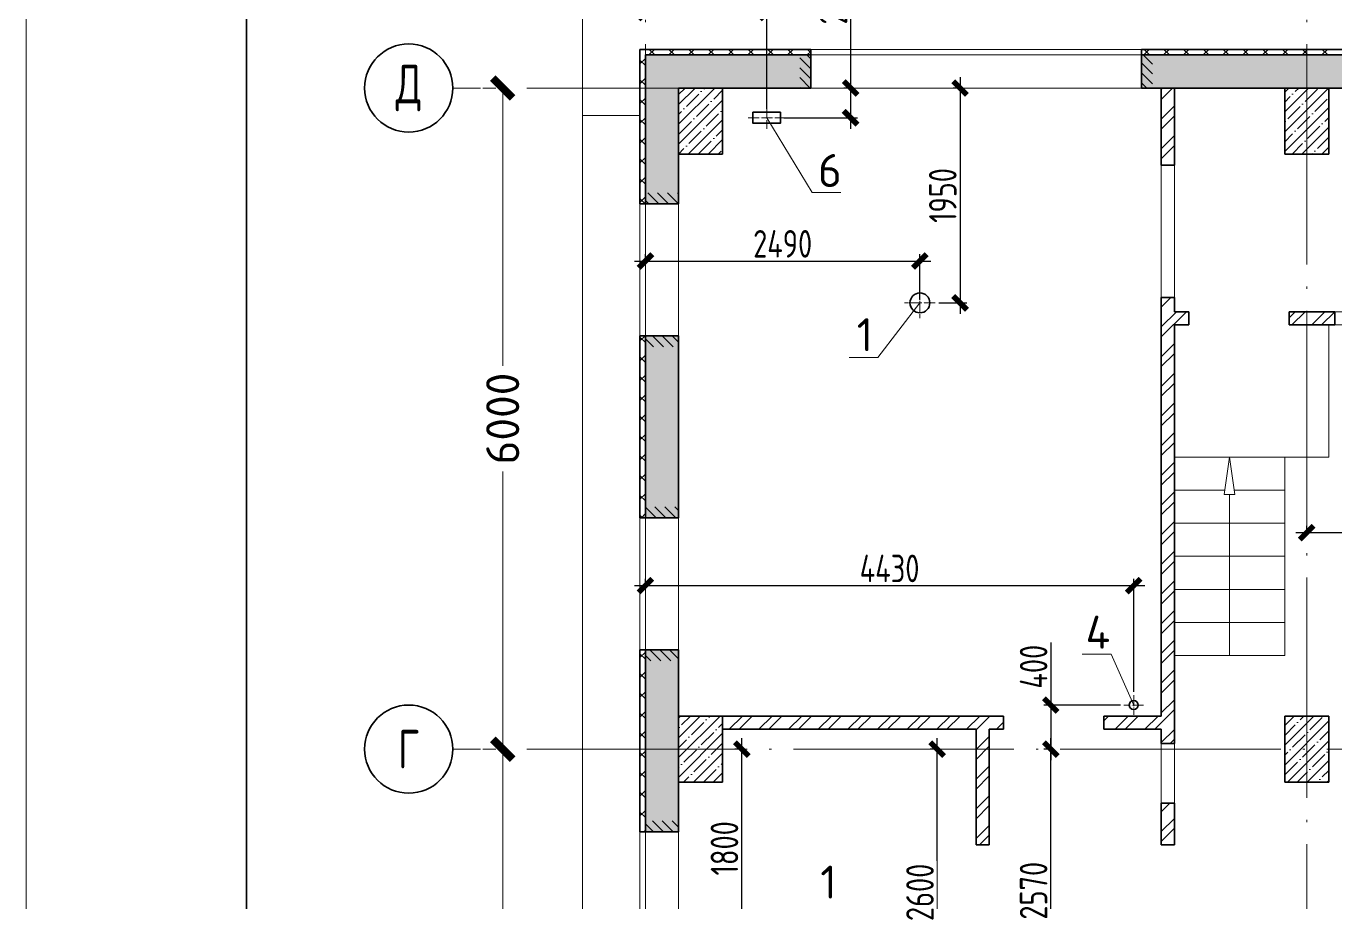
# Model space of a CAD drawing. Extents: x -965262 to 1142518, y -357520 to 71675.
# Drawn here: x 396718 to 408592, y -213987 to -206040 of the extents above; entities that cross this region are included whole.
import ezdxf

# ---------------------------------------------------------------- set-up
doc = ezdxf.new("R2010")
doc.units = 0
doc.header["$LTSCALE"] = 10
doc.linetypes.add('DOTE', pattern=[2.42, 2, -0.2, 0.02, -0.2])
doc.layers.get('0').update_dxf_attribs({"linetype": 'CONTINUOUS', "lineweight": 30})
doc.layers.get('Defpoints').update_dxf_attribs({"linetype": 'CONTINUOUS'})
doc.layers.add('DOTE', color=7, linetype='DOTE', lineweight=9)
doc.styles.add('GOST 2.304', font='isocpeur.ttf', dxfattribs={"width": 0.75, "height": 250})
doc.styles.get("Standard").update_dxf_attribs({"font": 'isocpeur.ttf', "height": 300})
doc.dimstyles.new('SPDS', dxfattribs={"dimscale": 50, "dimtxt": 2.5, "dimasz": 2.5, "dimexe": 1.25, "dimexo": 0.625, "dimtad": 1, "dimdec": 0, "dimrnd": 0.001, "dimtxsty": 'GOST 2.304', "dimblk": 'ARCHTICK', "dimblk1": 'ARCHTICK', "dimblk2": 'ARCHTICK', "dimcen": 2.5, "dimdle": 2, "dimadec": 0, "dimazin": 2, "dimtfac": 0.75, "dimtdec": 4, "dimtmove": 1, "dimatfit": 3, "dimfxl": 1, "dimtolj": 1, "dimarcsym": 0})
doc.dimstyles.get("Standard").update_dxf_attribs({"dimscale": 100, "dimtxt": 300, "dimasz": 1.8, "dimexe": 1.8, "dimexo": 0.625, "dimgap": 0.9, "dimtad": 0, "dimdec": 0, "dimzin": 0, "dimdsep": 46, "dimtxsty": 'Standard', "dimblk": 'ARCHTICK', "dimcen": 0.9, "dimclrd": 256, "dimclre": 256, "dimclrt": 256, "dimadec": 0, "dimazin": 0, "dimtfac": 1, "dimtdec": 0, "dimtofl": 0, "dimtmove": 0, "dimatfit": 3, "dimfxl": 1, "dimtolj": 1, "dimtzin": 0, "dimlwd": 15, "dimlwe": 15, "dimarcsym": 0})
pattern_1 = [(45, (347794.75, -221720.88), (-89.80256, 89.80256), []), (45, (347884.56, -221720.88), (-89.80256, 89.80256), [158.75, -31.75, 0, -31.75])]
pattern_2 = [(135, (347794.75, -221720.88), (-89.80256, -89.80256), []), (225, (347794.75, -221720.88), (89.80256, -89.80256), [])]
pattern_3 = [(135, (-398536.334, -312226.585), (-44.9012806, -44.9012806), [])]

# ---------------------------------------------------------------- blocks, each defined once
blk = doc.blocks.new('_ArchTick')
at = {"color": 0, "linetype": 'ByBlock', "lineweight": 0, "const_width": 0.4}
blk.add_lwpolyline([(-0.5, -0.5), (0.5, 0.5)], dxfattribs=at)
blk = doc.blocks.new('*D1869')
at = {"lineweight": 15, "transparency": 16777216}
for p, q in [((400980, -212601), (400862, -212601)), ((401042, -212601), (401042, -215121)), ((401042, -218601), (401042, -216081)), ((400980, -218601), (400862, -218601))]:
    blk.add_line(p, q, dxfattribs=at)
at = {"layer": 'Defpoints', "color": 0, "lineweight": 15, "transparency": 16777216}
for p in [(401042, -212601), (401042, -212601), (401042, -218601, 1451)]:
    blk.add_point(p, dxfattribs=at)
at = {"lineweight": 15, "transparency": 16777216, "xscale": 180, "yscale": 180, "zscale": 180}
for p, rotation in [((401042, -212601), 90), ((401042, -218601), 270)]:
    blk.add_blockref('_ArchTick', p, dxfattribs=dict(at, rotation=rotation))
at = {"lineweight": 15, "transparency": 16777216, "insert": (401042, -215601), "char_height": 300, "attachment_point": 5, "rotation": 90}
blk.add_mtext('\\A1;6000', dxfattribs=at)
blk = doc.blocks.new('*D1870')
at = {"lineweight": 15, "transparency": 16777216}
for p, q in [((400980, -206601), (400862, -206601)), ((401042, -206601), (401042, -209121)), ((401042, -212601), (401042, -210081)), ((400980, -212601), (400862, -212601))]:
    blk.add_line(p, q, dxfattribs=at)
at = {"layer": 'Defpoints', "color": 0, "lineweight": 15, "transparency": 16777216}
for p in [(401042, -206601), (401042, -206601), (401042, -212601, 1451)]:
    blk.add_point(p, dxfattribs=at)
at = {"lineweight": 15, "transparency": 16777216, "xscale": 180, "yscale": 180, "zscale": 180}
for p, rotation in [((401042, -206601), 90), ((401042, -212601), 270)]:
    blk.add_blockref('_ArchTick', p, dxfattribs=dict(at, rotation=rotation))
at = {"lineweight": 15, "transparency": 16777216, "insert": (401042, -209601), "char_height": 300, "attachment_point": 5, "rotation": 90}
blk.add_mtext('\\A1;6000', dxfattribs=at)
blk = doc.blocks.new('*D1890')
at = {"color": 0, "lineweight": -2, "ltscale": 100, "transparency": 16777216}
for p, q in [((402337, -205947), (402337, -205853)), ((403437, -206790), (403437, -205853)), ((402237, -205916), (403537, -205916))]:
    blk.add_line(p, q, dxfattribs=at)
at = {"layer": 'Defpoints', "color": 0, "lineweight": 15, "ltscale": 100, "transparency": 16777216}
for p in [(402337, -205978), (403437, -205916), (403437, -206821)]:
    blk.add_point(p, dxfattribs=at)
at = {"color": 0, "lineweight": -2, "ltscale": 100, "transparency": 16777216, "xscale": 125, "yscale": 125, "zscale": 125, "rotation": 180}
blk.add_blockref('_ArchTick', (402337, -205916), dxfattribs=at)
at = {"color": 0, "lineweight": -2, "ltscale": 100, "transparency": 16777216, "xscale": 125, "yscale": 125, "zscale": 125}
blk.add_blockref('_ArchTick', (403437, -205916), dxfattribs=at)
at = {"color": 0, "lineweight": 15, "ltscale": 100, "transparency": 16777216, "insert": (402887, -205760), "char_height": 250, "attachment_point": 5, "style": 'GOST 2.304', "bg_fill": 3, "box_fill_scale": 1.1, "bg_fill_color": 256, "bg_fill_true_color": 13158600, "bg_fill_transparency": 0}
blk.add_mtext('\\A1;1100', dxfattribs=at)
blk = doc.blocks.new('*D1891')
at = {"color": 0, "lineweight": -2, "ltscale": 100, "transparency": 16777216}
for p, q in [((404199, -205621), (404199, -206601)), ((404168, -206601), (404137, -206601)), ((404199, -206501), (404199, -206971)), ((403593, -206871), (404262, -206871))]:
    blk.add_line(p, q, dxfattribs=at)
at = {"layer": 'Defpoints', "color": 0, "lineweight": 15, "ltscale": 100, "transparency": 16777216}
for p in [(404199, -206601), (403562, -206871), (404199, -206871)]:
    blk.add_point(p, dxfattribs=at)
at = {"color": 0, "lineweight": -2, "ltscale": 100, "transparency": 16777216, "xscale": 125, "yscale": 125, "zscale": 125}
for p, rotation in [((404199, -206601), 90), ((404199, -206871), 270)]:
    blk.add_blockref('_ArchTick', p, dxfattribs=dict(at, rotation=rotation))
at = {"color": 0, "lineweight": 15, "ltscale": 100, "transparency": 16777216, "insert": (404043, -205830), "char_height": 250, "attachment_point": 5, "rotation": 90, "style": 'GOST 2.304', "bg_fill": 3, "box_fill_scale": 1.1, "bg_fill_color": 256, "bg_fill_true_color": 13158600, "bg_fill_transparency": 0}
blk.add_mtext('\\A1;270', dxfattribs=at)
blk = doc.blocks.new('*D1892')
at = {"color": 0, "lineweight": -2, "ltscale": 100, "transparency": 16777216}
for p, q in [((402337, -208140), (402337, -208109)), ((404827, -208520), (404827, -208109)), ((402237, -208171), (404927, -208171))]:
    blk.add_line(p, q, dxfattribs=at)
at = {"layer": 'Defpoints', "color": 0, "lineweight": 15, "ltscale": 100, "transparency": 16777216}
for p in [(402337, -208171), (404827, -208171), (404827, -208551)]:
    blk.add_point(p, dxfattribs=at)
at = {"color": 0, "lineweight": -2, "ltscale": 100, "transparency": 16777216, "xscale": 125, "yscale": 125, "zscale": 125, "rotation": 180}
blk.add_blockref('_ArchTick', (402337, -208171), dxfattribs=at)
at = {"color": 0, "lineweight": -2, "ltscale": 100, "transparency": 16777216, "xscale": 125, "yscale": 125, "zscale": 125}
blk.add_blockref('_ArchTick', (404827, -208171), dxfattribs=at)
at = {"color": 0, "lineweight": 15, "ltscale": 100, "transparency": 16777216, "insert": (403582, -208015), "char_height": 250, "attachment_point": 5, "style": 'GOST 2.304', "bg_fill": 3, "box_fill_scale": 1.1, "bg_fill_color": 256, "bg_fill_true_color": 13158600, "bg_fill_transparency": 0}
blk.add_mtext('\\A1;2490', dxfattribs=at)
blk = doc.blocks.new('*D1882')
at = {"color": 0, "lineweight": -2, "ltscale": 100, "transparency": 16777216}
for p, q in [((405160, -206601), (405129, -206601)), ((405192, -206501), (405192, -208651)), ((404998, -208551), (405254, -208551))]:
    blk.add_line(p, q, dxfattribs=at)
at = {"layer": 'Defpoints', "color": 0, "lineweight": 15, "ltscale": 100, "transparency": 16777216}
for p in [(405192, -206601), (404967, -208551), (405192, -208551)]:
    blk.add_point(p, dxfattribs=at)
at = {"color": 0, "lineweight": -2, "ltscale": 100, "transparency": 16777216, "xscale": 125, "yscale": 125, "zscale": 125}
for p, rotation in [((405192, -206601), 90), ((405192, -208551), 270)]:
    blk.add_blockref('_ArchTick', p, dxfattribs=dict(at, rotation=rotation))
at = {"color": 0, "lineweight": 15, "ltscale": 100, "transparency": 16777216, "insert": (405035, -207576), "char_height": 250, "attachment_point": 5, "rotation": 90, "style": 'GOST 2.304', "bg_fill": 3, "box_fill_scale": 1.1, "bg_fill_color": 256, "bg_fill_true_color": 13158600, "bg_fill_transparency": 0}
blk.add_mtext('\\A1;1950', dxfattribs=at)
blk = doc.blocks.new('*D1893')
at = {"color": 0, "lineweight": -2, "ltscale": 100, "transparency": 16777216}
for p, q in [((403211, -214501), (403211, -212501)), ((403179, -212601), (403148, -212601)), ((403266, -214401), (403148, -214401))]:
    blk.add_line(p, q, dxfattribs=at)
at = {"layer": 'Defpoints', "color": 0, "lineweight": 15, "ltscale": 100, "transparency": 16777216}
for p in [(403211, -212601), (403211, -212601), (403297, -214401)]:
    blk.add_point(p, dxfattribs=at)
at = {"color": 0, "lineweight": -2, "ltscale": 100, "transparency": 16777216, "xscale": 125, "yscale": 125, "zscale": 125}
for p, rotation in [((403211, -212601), 90), ((403211, -214401), 270)]:
    blk.add_blockref('_ArchTick', p, dxfattribs=dict(at, rotation=rotation))
at = {"color": 0, "lineweight": 15, "ltscale": 100, "transparency": 16777216, "insert": (403054, -213501), "char_height": 250, "attachment_point": 5, "rotation": 90, "style": 'GOST 2.304', "bg_fill": 3, "box_fill_scale": 1.1, "bg_fill_color": 256, "bg_fill_true_color": 13158600, "bg_fill_transparency": 0}
blk.add_mtext('\\A1;1800', dxfattribs=at)
blk = doc.blocks.new('*D1884')
at = {"color": 0, "lineweight": -2, "ltscale": 100, "transparency": 16777216}
for p, q in [((404984, -215301), (404984, -212501)), ((404953, -212601), (404921, -212601)), ((404608, -215201), (405046, -215201))]:
    blk.add_line(p, q, dxfattribs=at)
at = {"layer": 'Defpoints', "color": 0, "lineweight": 15, "ltscale": 100, "transparency": 16777216}
for p in [(404984, -212601), (404984, -212601), (404577, -215201)]:
    blk.add_point(p, dxfattribs=at)
at = {"color": 0, "lineweight": -2, "ltscale": 100, "transparency": 16777216, "xscale": 125, "yscale": 125, "zscale": 125}
for p, rotation in [((404984, -212601), 90), ((404984, -215201), 270)]:
    blk.add_blockref('_ArchTick', p, dxfattribs=dict(at, rotation=rotation))
at = {"color": 0, "lineweight": 15, "ltscale": 100, "transparency": 16777216, "insert": (404828, -213901), "char_height": 250, "attachment_point": 5, "rotation": 90, "style": 'GOST 2.304', "bg_fill": 3, "box_fill_scale": 1.1, "bg_fill_color": 256, "bg_fill_true_color": 13158600, "bg_fill_transparency": 0}
blk.add_mtext('\\A1;2600', dxfattribs=at)
blk = doc.blocks.new('*D1895')
at = {"color": 0, "lineweight": -2, "ltscale": 100, "transparency": 16777216}
for p, q in [((402237, -211117), (406867, -211117)), ((402337, -211086), (402337, -211055)), ((406767, -212080), (406767, -211055))]:
    blk.add_line(p, q, dxfattribs=at)
at = {"layer": 'Defpoints', "color": 0, "lineweight": 15, "ltscale": 100, "transparency": 16777216}
for p in [(402337, -211117), (406767, -211117), (406767, -212111)]:
    blk.add_point(p, dxfattribs=at)
at = {"color": 0, "lineweight": -2, "ltscale": 100, "transparency": 16777216, "xscale": 125, "yscale": 125, "zscale": 125, "rotation": 180}
blk.add_blockref('_ArchTick', (402337, -211117), dxfattribs=at)
at = {"color": 0, "lineweight": -2, "ltscale": 100, "transparency": 16777216, "xscale": 125, "yscale": 125, "zscale": 125}
blk.add_blockref('_ArchTick', (406767, -211117), dxfattribs=at)
at = {"color": 0, "lineweight": 15, "ltscale": 100, "transparency": 16777216, "insert": (404552, -210961), "char_height": 250, "attachment_point": 5, "style": 'GOST 2.304', "bg_fill": 3, "box_fill_scale": 1.1, "bg_fill_color": 256, "bg_fill_true_color": 13158600, "bg_fill_transparency": 0}
blk.add_mtext('\\A1;4430', dxfattribs=at)
blk = doc.blocks.new('*D1885')
at = {"color": 0, "lineweight": -2, "ltscale": 100, "transparency": 16777216}
for p, q in [((406015, -211634), (406015, -212201)), ((406015, -212101), (406015, -212701)), ((406646, -212201), (405953, -212201)), ((405984, -212601), (405953, -212601))]:
    blk.add_line(p, q, dxfattribs=at)
at = {"layer": 'Defpoints', "color": 0, "lineweight": 15, "ltscale": 100, "transparency": 16777216}
for p in [(406677, -212201), (406015, -212601), (406015, -212601)]:
    blk.add_point(p, dxfattribs=at)
at = {"color": 0, "lineweight": -2, "ltscale": 100, "transparency": 16777216, "xscale": 125, "yscale": 125, "zscale": 125, "rotation": 270}
blk.add_blockref('_ArchTick', (406015, -212601), dxfattribs=at)
at = {"color": 0, "lineweight": 15, "ltscale": 100, "transparency": 16777216, "insert": (405859, -211853), "char_height": 250, "attachment_point": 5, "rotation": 90, "style": 'GOST 2.304', "bg_fill": 3, "box_fill_scale": 1.1, "bg_fill_color": 256, "bg_fill_true_color": 13158600, "bg_fill_transparency": 0}
blk.add_mtext('\\A1;400', dxfattribs=at)
at = {"color": 0, "lineweight": -2, "ltscale": 100, "transparency": 16777216, "xscale": 125, "yscale": 125, "zscale": 125, "rotation": 90}
blk.add_blockref('_ArchTick', (406015, -212201), dxfattribs=at)
blk = doc.blocks.new('*D1896')
at = {"color": 0, "lineweight": -2, "ltscale": 100, "transparency": 16777216}
for p, q in [((406015, -215271), (406015, -212501)), ((405984, -212601), (405953, -212601)), ((406646, -215171), (405953, -215171))]:
    blk.add_line(p, q, dxfattribs=at)
at = {"layer": 'Defpoints', "color": 0, "lineweight": 15, "ltscale": 100, "transparency": 16777216}
for p in [(406015, -212601), (406015, -212601), (406677, -215171)]:
    blk.add_point(p, dxfattribs=at)
at = {"color": 0, "lineweight": -2, "ltscale": 100, "transparency": 16777216, "xscale": 125, "yscale": 125, "zscale": 125}
for p, rotation in [((406015, -212601), 90), ((406015, -215171), 270)]:
    blk.add_blockref('_ArchTick', p, dxfattribs=dict(at, rotation=rotation))
at = {"color": 0, "lineweight": 15, "ltscale": 100, "transparency": 16777216, "insert": (405859, -213886), "char_height": 250, "attachment_point": 5, "rotation": 90, "style": 'GOST 2.304', "bg_fill": 3, "box_fill_scale": 1.1, "bg_fill_color": 256, "bg_fill_true_color": 13158600, "bg_fill_transparency": 0}
blk.add_mtext('\\A1;2570', dxfattribs=at)
blk = doc.blocks.new('*D1907')
at = {"color": 0, "lineweight": -2, "ltscale": 100, "transparency": 16777216}
for p, q in [((408737, -210122), (408737, -210699)), ((408237, -210636), (408837, -210636)), ((408337, -210605), (408337, -210574)), ((409360, -210636), (408737, -210636))]:
    blk.add_line(p, q, dxfattribs=at)
at = {"layer": 'Defpoints', "color": 0, "lineweight": 15, "ltscale": 100, "transparency": 16777216}
for p in [(408737, -210091), (408337, -210636), (408737, -210636)]:
    blk.add_point(p, dxfattribs=at)
at = {"color": 0, "lineweight": -2, "ltscale": 100, "transparency": 16777216, "xscale": 125, "yscale": 125, "zscale": 125, "rotation": 180}
blk.add_blockref('_ArchTick', (408337, -210636), dxfattribs=at)
at = {"color": 0, "lineweight": -2, "ltscale": 100, "transparency": 16777216, "xscale": 125, "yscale": 125, "zscale": 125}
blk.add_blockref('_ArchTick', (408737, -210636), dxfattribs=at)
at = {"color": 0, "lineweight": 15, "ltscale": 100, "transparency": 16777216, "insert": (409141, -210480), "char_height": 250, "attachment_point": 5, "style": 'GOST 2.304', "bg_fill": 3, "box_fill_scale": 1.1, "bg_fill_color": 256, "bg_fill_true_color": 13158600, "bg_fill_transparency": 0}
blk.add_mtext('\\A1;400', dxfattribs=at)

msp = doc.modelspace()

# ---------------------------------------------------------------- hatches: boundary and pattern name
at = {"lineweight": 15}
h = msp.add_hatch(dxfattribs=at)
h.set_pattern_fill('ANSI37', scale=40, angle=90)
h.set_pattern_definition(pattern_2)
h.paths.add_polyline_path([(402287.2, -207650.9), (402337.2, -207650.9), (402337.2, -206300.9), (403837.4, -206300.9), (403837.4, -206250.9), (402287.2, -206250.9)])
h = msp.add_hatch(dxfattribs=at)
h.set_pattern_fill('ANSI37', scale=40, angle=90)
h.set_pattern_definition(pattern_2)
h.paths.add_polyline_path([(409837.4, -206300.9), (409837.4, -206250.9), (406837.4, -206250.9), (406837.4, -206300.9)])
h = msp.add_hatch(dxfattribs=at)
h.set_pattern_fill('ANSI35', scale=40)
h.set_pattern_definition([(45, (434942.45, -206431.67), (-179.6051, 179.6051), []), (45, (435122.06, -206431.67), (-179.6051, 179.6051), [317.5, -63.5, 0, -63.5])])
h.paths.add_polyline_path([(436286.4, -206300.9), (433837.4, -206300.9), (433837.4, -206600.9), (436286.4, -206600.9)])
h.paths.add_polyline_path([(409837.4, -206300.9), (406837.4, -206300.9), (406837.4, -206600.9), (409837.4, -206600.9)])
h.paths.add_polyline_path([(415837.4, -206300.9), (412837.4, -206300.9), (412837.4, -206600.9), (415837.4, -206600.9)])
h.paths.add_polyline_path([(421837.4, -206300.9), (418837.4, -206300.9), (418837.4, -206600.9), (421837.4, -206600.9)])
h.paths.add_polyline_path([(427837.4, -206300.9), (424837.4, -206300.9), (424837.4, -206600.9), (427837.4, -206600.9)])
h.paths.add_polyline_path([(436286.4, -206300.9), (430837.4, -206300.9), (430837.4, -206600.9), (436286.4, -206600.9)])
h.paths.add_polyline_path([(438337.2, -206300.9), (437486.4, -206300.9), (437486.4, -206600.9), (438337.2, -206600.9)])
h.paths.add_polyline_path([(438337.2, -230700.9), (438337.2, -230600.9), (438037.2, -230600.9), (438037.2, -230600.9), (437637.2, -230600.9), (436837.2, -230600.9), (436837.2, -230900.9), (438337.2, -230900.9)])
h.paths.add_polyline_path([(433837.2, -230600.9), (433837.2, -230950.9), (430837.2, -230950.9), (430837.2, -230600.9)])
h.paths.add_polyline_path([(427837.2, -230600.9), (426537.2, -230600.9), (426537.2, -230600.9), (426137.2, -230600.9), (424837.2, -230600.9), (424837.2, -230900.9), (427837.2, -230900.9)])
h.paths.add_polyline_path([(421837.2, -230600.9), (420537.2, -230600.9), (420537.2, -230600.9), (420137.2, -230600.9), (418837.2, -230600.9), (418837.2, -230900.9), (421837.2, -230900.9)])
h.paths.add_polyline_path([(415837.2, -230600.9), (414537.2, -230600.9), (414537.2, -230600.9), (414137.2, -230600.9), (412837.2, -230600.9), (412837.2, -230900.9), (415837.2, -230900.9)])
h.paths.add_polyline_path([(409837.2, -230600.9), (408537.2, -230600.9), (408537.2, -230600.9), (408137.2, -230600.9), (406837.2, -230600.9), (406837.2, -230900.9), (409837.2, -230900.9)])
h.paths.add_polyline_path([(403837.2, -230600.9), (403037.2, -230600.9), (403037.2, -230600.9), (402637.2, -230600.9), (402337.2, -230784.8), (402337.2, -230900.9), (403837.2, -230900.9)])
h.paths.add_polyline_path([(402637.2, -220250.9), (402337.2, -220250.9), (402337.2, -221175.9), (402637.2, -221175.9), (402637.2, -221175.9)])
h.paths.add_polyline_path([(402637.2, -217400.9), (402337.2, -217400.9), (402337.2, -219050.9), (402637.2, -219050.9)])
h.paths.add_polyline_path([(402637.2, -216200.9), (402287.2, -216200.9), (402287.2, -214550.9), (402637.2, -214550.9)])
h.paths.add_polyline_path([(402637.2, -211700.9), (402337.2, -211700.9), (402337.2, -213350.9), (402637.2, -213350.9)])
h.paths.add_polyline_path([(402637.2, -208850.9), (402337.2, -208850.9), (402337.2, -210500.9), (402637.2, -210500.9)])
h.paths.add_polyline_path([(402337.2, -216200.9), (402287.2, -216200.9), (402287.2, -214550.9), (402337.2, -214550.9)])
h.paths.add_polyline_path([(402637.2, -230600.9), (402337.2, -230784.8), (402337.2, -229100.7), (402637.2, -229100.7)])
h.paths.add_polyline_path([(402337.2, -226100.7), (402337.2, -224175.9), (402637.2, -224175.9), (402637.2, -226100.7)])
h.paths.add_polyline_path([(402337.2, -207650.9), (402337.2, -206300.9), (403837.4, -206300.9), (403837.4, -206600.9), (402637.2, -206601.7), (402637.2, -207650.9)])
h.paths.add_polyline_path([(430837.2, -230900.9), (433837.2, -230900.9), (433837.2, -230950.9), (430837.2, -230950.9)])
h = msp.add_hatch()
h.set_pattern_fill('ANSI31', scale=20, angle=90)
h.set_pattern_definition(pattern_3)
h.paths.add_polyline_path([(403837.4, -206300.9), (403837.4, -206600.9), (403737.4, -206600.9), (403737.4, -206300.9)])
h = msp.add_hatch()
h.set_pattern_fill('ANSI31', scale=20, angle=90)
h.set_pattern_definition(pattern_3)
h.paths.add_polyline_path([(406937.4, -206300.9), (406937.4, -206600.9), (406837.4, -206600.9), (406837.4, -206300.9)])
h = msp.add_hatch(dxfattribs=at)
h.set_pattern_fill('ANSI35', scale=20, style=0)
h.set_pattern_definition(pattern_1)
h.paths.add_polyline_path([(403037.2, -206600.9), (402637.2, -206600.9), (402637.2, -207200.9), (403037.2, -207200.9)])
h = msp.add_hatch(dxfattribs=at)
h.set_pattern_fill('ANSI32', scale=20)
h.set_pattern_definition([(45, (1148980.3, -224380.66), (-134.70384, 134.70384), []), (45, (1149070.1, -224380.66), (-134.70384, 134.70384), [])])
h.paths.add_polyline_path([(408537.2, -220390.9), (407136.8, -220390.9), (407136.8, -220260.9), (407016.8, -220260.9), (407016.8, -220390.9), (402637.2, -220390.9), (402637.2, -220510.9), (408287.2, -220510.9), (408287.2, -220770.9), (408537.2, -220770.9)], flags=17)
h.paths.add_polyline_path([(408537.2, -220390.9), (407137.2, -220390.9), (407137.2, -220260.9), (407017.2, -220260.9), (407017.2, -220390.9), (402637.2, -220390.9), (402637.2, -220510.9), (408287.2, -220510.9), (408287.2, -220770.9), (408537.2, -220770.9)], flags=16)
h.paths.add_polyline_path([(429527.2, -217000.9), (429397.2, -217000.9), (429397.2, -217130.9), (429527.2, -217130.9)], flags=17)
h.paths.add_polyline_path([(429527.2, -217000.9), (429397.2, -217000.9), (429397.2, -217130.9), (429527.2, -217130.9)], flags=16)
h.paths.add_polyline_path([(433857.2, -228080.9), (433737.2, -228080.9), (433737.2, -228370.9), (433857.2, -228370.9)], flags=17)
h.paths.add_polyline_path([(403037.2, -212420.8), (403037.2, -212300.9), (405586.8, -212300.9), (405586.8, -212420.9), (405456.8, -212420.9), (405456.8, -213470.8), (405336.8, -213470.8), (405336.8, -212420.9), (403037.2, -212420.9)])
h.paths.add_polyline_path([(407016.8, -212550.9), (407016.8, -212420.9), (406496.8, -212420.9), (406496.8, -212300.9), (407016.8, -212300.9), (407016.8, -208500.9), (407136.8, -208503.5), (407136.8, -208630.9), (407266.8, -208630.9), (407266.8, -208750.9), (407136.8, -208750.9), (407136.8, -212550.9), (407016.8, -212550.9)])
h.paths.add_polyline_path([(407016.8, -213470.8), (407016.8, -213090.9), (407136.8, -213090.9), (407136.8, -213470.8)])
h.paths.add_polyline_path([(407016.8, -214760.7), (407016.8, -214380.8), (407136.8, -214380.8), (407136.8, -214760.7), (407016.8, -214760.7)])
h.paths.add_polyline_path([(402637.2, -215550.9), (402637.2, -215430.9), (405336.8, -215430.9), (405336.8, -214380.8), (405456.8, -214380.8), (405456.8, -215430.7), (405586.8, -215430.9), (405586.8, -215550.8), (402637.2, -215550.8)])
h.paths.add_polyline_path([(407016.8, -215680.8), (407016.8, -215550.8), (406497.1, -215550.8), (406497.1, -215430.9), (407016.8, -215430.9), (407016.8, -215300.7), (407136.8, -215300.7), (407136.8, -215680.8), (407016.8, -215680.8)])
h.paths.add_polyline_path([(406886.8, -218160.7), (406886.8, -217780.7), (407136.8, -217780.7), (407136.8, -218160.7)])
h.paths.add_polyline_path([(402637.2, -220510.9), (402637.2, -220390.9), (407017.7, -220390.9), (407017.7, -220260.9), (407136.8, -220260.6), (407137.7, -220390.9), (408537.2, -220390.9), (408537.2, -220770.9), (408287.2, -220770.9), (408287.2, -220510.9), (402637.2, -220510.9)])
h.paths.add_polyline_path([(403036.8, -224500.9), (403037.2, -224380.9), (408137.2, -224380.9), (408137.2, -224500.9), (403037.2, -224500.9)])
h.paths.add_polyline_path([(408287.2, -224300.9), (408287.2, -223780.9), (408537.2, -223780.9), (408537.2, -224300.9)])
h.paths.add_polyline_path([(407016.8, -207300.9), (407016.8, -206600.9), (407136.8, -206600.9), (407136.8, -207300.9)])
h.paths.add_polyline_path([(408176.8, -208750.9), (408176.8, -208630.9), (408592.3, -208630.9), (408592.3, -208750.9)])
h.paths.add_polyline_path([(411082.3, -208750.9), (411082.3, -208630.9), (411589.7, -208630.9), (411592.2, -208750.9)])
h.paths.add_polyline_path([(414082.3, -208750.9), (414082.3, -208630.9), (414592.2, -208630.9), (414592.2, -208750.9)])
h.paths.add_polyline_path([(417082.3, -208750.9), (417082.3, -208630.9), (417592.2, -208630.9), (417592.2, -208750.9)])
h.paths.add_polyline_path([(420082.3, -208750.9), (420082.3, -208630.9), (420592.2, -208630.9), (420592.2, -208750.9)])
h.paths.add_polyline_path([(423082.3, -208750.9), (423082.3, -208630.9), (423592.2, -208630.9), (423592.2, -208750.9)])
h.paths.add_polyline_path([(426082.3, -208750.9), (426082.3, -208630.9), (426592.2, -208630.9), (426592.2, -208750.9)])
h.paths.add_polyline_path([(429147.2, -208750.9), (429147.2, -208630.9), (429527.2, -208630.9), (429527.2, -208750.9), (429397.2, -208750.9), (429397.2, -209010.9), (429277.2, -209010.9), (429277.2, -208750.9)])
h.paths.add_polyline_path([(432082.3, -208750.9), (432082.3, -208630.9), (432592.2, -208630.9), (432592.2, -208750.9)])
h.paths.add_polyline_path([(435147.2, -208750.9), (435147.2, -208630.9), (438337.2, -208630.9), (438337.2, -208750.9)])
h.paths.add_polyline_path([(429277.2, -211505.9), (429277.2, -211125.9), (429527.2, -211125.9), (429527.2, -211505.9)])
h.paths.add_polyline_path([(429277.2, -214000.9), (429277.2, -213620.9), (429527.2, -213620.9), (429527.2, -214000.9)])
h.paths.add_polyline_path([(429277.2, -217380.9), (429277.2, -217000.9), (429527.2, -217000.9), (429527.2, -217250.9), (429397.2, -217250.9), (429397.2, -217380.9)])
h.paths.add_polyline_path([(430577.2, -217250.9), (430577.2, -217130.9), (430957.2, -217130.9), (430957.2, -217250.9)])
h.paths.add_polyline_path([(432007.2, -217250.9), (432007.2, -217130.9), (432257.2, -217130.9), (432257.2, -218300.9), (432137.2, -218300.9), (432137.2, -217250.9)])
h.paths.add_polyline_path([(432537.2, -218900.9), (432537.2, -218780.9), (437637.2, -218780.9), (437637.2, -218900.9)])
h.paths.add_polyline_path([(438037.2, -218900.9), (438037.2, -218780.9), (438337.2, -218780.9), (438337.2, -218900.9)])
h.paths.add_polyline_path([(432007.2, -222240.9), (432007.2, -222120.9), (432137.2, -222120.9), (432137.2, -220965.9), (432257.2, -220965.9), (432257.2, -222120.9), (438337.2, -222120.9), (438337.2, -222240.9)])
h.paths.add_polyline_path([(432137.2, -220055.9), (432137.2, -218900.9), (432257.2, -218900.9), (432257.2, -220055.9)])
h.paths.add_polyline_path([(429277.2, -219875.9), (429277.2, -219495.9), (429527.2, -219495.9), (429527.2, -219875.9)])
h.paths.add_polyline_path([(429277.2, -222240.9), (429277.2, -221990.9), (429397.2, -221990.9), (429397.2, -222120.9), (431097.2, -222120.9), (431097.2, -222240.9)])
h.paths.add_polyline_path([(438037.2, -224420.9), (438037.3, -224300.9), (438337.2, -224300.9), (438337.2, -224420.9), (438037.2, -224420.9)])
h.paths.add_polyline_path([(438037.2, -224900.9), (438037.2, -224780.9), (438337.2, -224780.9), (438337.3, -224900.9), (438037.3, -224900.9)])
h.paths.add_polyline_path([(433737.2, -228370.9), (433737.2, -225060.9), (436437.2, -225060.9), (436437.2, -226280.9), (438337.2, -226280.9), (438337.2, -226400.9), (436317.2, -226400.9), (436317.2, -225180.9), (433857.2, -225180.9), (433857.2, -228370.9)])
h.paths.add_polyline_path([(431756.8, -229530.9), (431756.8, -229410.9), (433737.2, -229410.9), (433737.2, -229280.9), (433857.2, -229280.9), (433857.2, -229530.9), (431756.8, -229530.9)])
h.paths.add_polyline_path([(431636.8, -230600.9), (431636.8, -229790.9), (431756.8, -229790.9), (431756.8, -230600.9)])
h.paths.add_polyline_path([(407017.7, -220390.9), (407017.2, -220390.9), (407017.2, -220260.9), (407017.7, -220260.9)], flags=16)
h.paths.add_polyline_path([(407137.7, -220390.9), (407137.2, -220390.9), (407137.2, -220260.9), (407137.7, -220260.9)], flags=16)
h.paths.add_polyline_path([(433857.2, -228080.9), (433737.2, -228080.9), (433737.2, -228070.9), (433857.2, -228070.9)], flags=17)
h = msp.add_hatch(dxfattribs=at)
h.set_pattern_fill('ANSI35', scale=20, style=0)
h.set_pattern_definition(pattern_1)
h.paths.add_polyline_path([(408537.2, -206600.9), (408137.2, -206600.9), (408137.2, -207200.9), (408537.2, -207200.9)])
h = msp.add_hatch()
h.set_pattern_fill('ANSI31', scale=20, angle=90)
h.set_pattern_definition(pattern_3)
h.paths.add_polyline_path([(402337.2, -207550.9), (402637.2, -207550.9), (402637.2, -207650.9), (402337.2, -207650.9)])
h = msp.add_hatch(dxfattribs=at)
h.set_pattern_fill('ANSI37', scale=40, angle=90)
h.set_pattern_definition(pattern_2)
h.paths.add_polyline_path([(402337.2, -208850.9), (402287.2, -208850.9), (402287.2, -210500.9), (402337.2, -210500.9)])
h = msp.add_hatch()
h.set_pattern_fill('ANSI31', scale=20, angle=90)
h.set_pattern_definition(pattern_3)
h.paths.add_polyline_path([(402337.2, -208850.9), (402637.2, -208850.9), (402637.2, -208950.9), (402337.2, -208950.9)])
h = msp.add_hatch()
h.set_pattern_fill('ANSI31', scale=20, angle=90)
h.set_pattern_definition(pattern_3)
h.paths.add_polyline_path([(402337.2, -210400.9), (402637.2, -210400.9), (402637.2, -210500.9), (402337.2, -210500.9)])
h = msp.add_hatch(dxfattribs=at)
h.set_pattern_fill('ANSI37', scale=40, angle=90)
h.set_pattern_definition(pattern_2)
h.paths.add_polyline_path([(402337.2, -211700.9), (402287.2, -211700.9), (402287.2, -213350.9), (402337.2, -213350.9)])
h = msp.add_hatch()
h.set_pattern_fill('ANSI31', scale=20, angle=90)
h.set_pattern_definition(pattern_3)
h.paths.add_polyline_path([(402337.2, -211700.9), (402637.2, -211700.9), (402637.2, -211800.9), (402337.2, -211800.9)])
h = msp.add_hatch(dxfattribs=at)
h.set_pattern_fill('ANSI35', scale=20, style=0)
h.set_pattern_definition(pattern_1)
h.paths.add_polyline_path([(403037.2, -212300.9), (402637.2, -212300.9), (402637.2, -212900.9), (403037.2, -212900.9)])
h = msp.add_hatch(dxfattribs=at)
h.set_pattern_fill('ANSI35', scale=20, style=0)
h.set_pattern_definition(pattern_1)
h.paths.add_polyline_path([(408537.2, -212300.9), (408137.2, -212300.9), (408137.2, -212900.9), (408537.2, -212900.9)])
h = msp.add_hatch()
h.set_pattern_fill('ANSI31', scale=20, angle=90)
h.set_pattern_definition(pattern_3)
h.paths.add_polyline_path([(402337.2, -213250.9), (402637.2, -213250.9), (402637.2, -213350.9), (402337.2, -213350.9)])

# ---------------------------------------------------------------- linework, layer by layer
at = {"color": 5, "lineweight": 15, "ltscale": 10, "extrusion": (1, 0, 0)}
msp.add_line((401765.8, -201363.1, 13061.6), (401765.8, -215167.4, 13061.6), dxfattribs=at)
at = {"color": 7}
for p, q in [((402287.2, -206250.9, 11223.1), (402287.2, -207650.9, 11223.1)), ((403837.4, -206250.9, 11223.1), (402287.2, -206250.9, 11223.1)), ((403837.4, -206600.9, 11223.1), (403837.4, -206250.9, 11223.1)), ((406837.4, -206250.9, 11223.1), (406837.4, -206600.9, 11223.1)), ((409837.4, -206250.9, 11223.1), (406837.4, -206250.9, 11223.1)), ((402337.2, -206300.9, 11223.1), (402337.2, -207650.9, 11223.1)), ((403837.4, -206300.9, 11223.1), (402337.2, -206300.9, 11223.1)), ((409837.4, -206300.9, 11223.1), (406837.4, -206300.9, 11223.1)), ((402637.2, -206600.9, 11223.1), (403837.4, -206600.9, 11223.1)), ((402637.2, -206600.9, 11253.1), (402637.2, -207650.9, 11223.1)), ((406837.4, -206600.9, 11223.1), (409837.4, -206600.9, 11223.1)), ((407016.8, -207300.9, 11253.1), (407016.8, -206600.9, 11253.1)), ((407016.8, -206600.9, 11253.1), (407136.8, -206600.9, 11253.1)), ((407136.8, -206600.9, 11253.1), (407136.8, -207300.9, 11253.1)), ((407016.8, -207300.9, 11253.1), (407016.8, -207300.9, 11253.1)), ((407136.8, -207300.9, 11253.1), (407016.8, -207300.9, 11253.1)), ((402287.2, -207650.9, 11223.1), (402637.2, -207650.9, 11223.1)), ((407016.8, -212300.9, 11253.1), (407016.8, -208500.9, 11253.1)), ((407016.8, -208500.9, 11253.1), (407136.8, -208500.9, 11253.1)), ((407136.8, -208500.9, 11253.1), (407136.8, -208630.9, 11253.1)), ((407136.8, -208630.9, 11253.1), (407266.8, -208630.9, 11253.1)), ((407266.8, -208630.9, 11253.1), (407266.8, -208750.9, 11253.1)), ((408176.8, -208630.9, 11253.1), (408592.3, -208630.9, 11253.1)), ((408176.8, -208750.9, 11253.1), (408176.8, -208630.9, 11253.1)), ((408592.3, -208630.9, 11253.1), (408592.3, -208750.9, 11253.1)), ((407266.8, -208750.9, 11253.1), (407136.8, -208750.9, 11253.1)), ((407136.8, -208750.9, 11253.1), (407136.8, -212550.9, 11253.1)), ((408592.3, -208750.9, 11253.1), (408176.8, -208750.9, 11253.1)), ((408176.8, -208750.9, 11253.1), (408176.8, -208750.9, 11253.1)), ((402637.2, -208850.9, 11223.1), (402287.2, -208850.9, 11223.1)), ((402287.2, -208850.9, 11223.1), (402287.2, -210500.9, 11223.1)), ((402337.2, -208850.9, 11223.1), (402337.2, -210500.9, 11223.1)), ((402637.2, -208850.9, 11223.1), (402637.2, -210500.9, 11223.1)), ((402287.2, -210500.9, 11223.1), (402637.2, -210500.9, 11223.1)), ((402637.2, -211700.9, 11223.1), (402287.2, -211700.9, 11223.1)), ((402287.2, -211700.9, 11223.1), (402287.2, -213350.9, 11223.1)), ((402337.2, -211700.9, 11223.1), (402337.2, -213350.9, 11223.1)), ((402637.2, -211700.9, 11223.1), (402637.2, -213350.9, 11223.1)), ((402637.2, -212300.9, 11253.1), (402637.2, -212900.9, 11253.1)), ((403037.2, -212420.9, 11253.1), (403037.2, -212300.9, 11253.1)), ((403037.2, -212300.9, 11253.1), (405586.8, -212300.9, 11253.1)), ((405586.8, -212300.9, 11253.1), (405586.8, -212420.9, 11253.1)), ((406496.8, -212420.9, 11253.1), (406496.8, -212300.9, 11253.1)), ((406496.8, -212300.9, 11253.1), (407016.8, -212300.9, 11253.1)), ((405336.8, -212420.9, 11253.1), (403037.2, -212420.9, 11253.1)), ((405336.8, -213470.8, 11253.1), (405336.8, -212420.9, 11253.1)), ((405456.8, -212420.9, 11253.1), (405456.8, -213470.8, 11253.1)), ((405586.8, -212420.9, 11253.1), (405456.8, -212420.9, 11253.1)), ((406496.8, -212420.9, 11253.1), (406496.8, -212420.9, 11253.1)), ((407016.8, -212420.9, 11253.1), (406496.8, -212420.9, 11253.1)), ((407016.8, -212550.9, 11253.1), (407016.8, -212420.9, 11253.1)), ((407136.8, -212550.9, 11253.1), (407016.8, -212550.9, 11253.1)), ((407016.8, -213470.8, 11253.1), (407016.8, -213090.9, 11253.1)), ((407016.8, -213090.9, 11253.1), (407136.8, -213090.9, 11253.1)), ((407136.8, -213090.9, 11253.1), (407136.8, -213470.8, 11253.1)), ((402287.2, -213350.9, 11223.1), (402637.2, -213350.9, 11223.1)), ((405336.8, -213470.8, 11253.1), (405336.8, -213470.8, 11253.1)), ((405456.8, -213470.8, 11253.1), (405336.8, -213470.8, 11253.1)), ((407136.8, -213470.8, 11253.1), (407016.8, -213470.8, 11253.1)), ((407016.8, -213470.8, 11253.1), (407016.8, -213470.8, 11253.1))]:
    msp.add_line(p, q, dxfattribs=at)
at = {"color": 7, "lineweight": 15}
for p, q in [((406837.4, -206250.9, 11223.1), (403837.4, -206250.9, 11223.1)), ((406837.4, -206300.9, 11223.1), (403837.4, -206300.9, 11223.1)), ((406837.4, -206600.9, 11223.1), (403837.4, -206600.9, 11223.1)), ((401765.8, -206850.9, 11223.1), (402287.2, -206850.9, 11223.1)), ((407016.8, -207300.9, 11253.1), (407016.8, -208500.9, 11253.1)), ((407136.8, -207300.9, 11253.1), (407136.8, -208500.9, 11253.1)), ((402287.2, -207650.9, 11223.1), (402287.2, -208850.9, 11223.1)), ((402337.2, -207650.9, 11223.1), (402337.2, -208850.9, 11223.1)), ((402637.2, -207650.9, 11223.1), (402637.2, -208850.9, 11223.1)), ((408592.3, -208630.9, 11253.1), (411082.3, -208630.9, 11253.1)), ((407136.8, -208750.9, 11253.1), (407137.2, -211750.9, 11253.1)), ((408537.2, -208750.9, 11253.1), (408537.2, -209950.9, 11253.1)), ((408592.3, -208750.9, 11253.1), (411082.3, -208750.9, 11253.1)), ((408537.2, -209950.9, 11253.1), (407136.8, -209950.9, 11253.1)), ((408137.2, -209950.9, 11253.1), (407137.2, -209950.9, 11253.1)), ((407637.2, -209950.9, 11253.1), (407588.2, -210290.2, 11253.1)), ((407637.2, -209950.9, 11253.1), (407686.2, -210290.2, 11253.1)), ((408137.2, -209950.9, 11253.1), (408137.2, -211750.9, 11253.1)), ((407593.9, -210250.9, 11253.1), (407137.2, -210250.9, 11253.1)), ((407686.2, -210290.2, 11253.1), (407588.2, -210290.2, 11253.1)), ((407637.2, -211750.9, 11253.1), (407637.2, -210290.2, 11253.1)), ((408137.2, -210250.9, 11253.1), (407680.6, -210250.9, 11253.1)), ((402287.2, -210500.9, 11223.1), (402287.2, -211700.9, 11223.1)), ((402337.2, -210500.9, 11223.1), (402337.2, -211700.9, 11223.1)), ((402637.2, -210500.9, 11223.1), (402637.2, -211700.9, 11223.1)), ((408137.2, -210550.9, 11253.1), (407137.2, -210550.9, 11253.1)), ((408137.2, -210850.9, 11253.1), (407137.2, -210850.9, 11253.1)), ((408137.2, -211150.9, 11253.1), (407137.2, -211150.9, 11253.1)), ((408137.2, -211450.9, 11253.1), (407137.2, -211450.9, 11253.1)), ((408137.2, -211750.9, 11253.1), (407137.2, -211750.9, 11253.1)), ((407016.8, -212550.9, 11253.1), (407016.8, -213090.9, 11253.1)), ((407136.8, -212550.9, 11253.1), (407136.8, -213090.9, 11253.1)), ((402287.2, -213350.9, 11223.1), (402287.2, -214550.9, 11223.1)), ((402337.2, -213350.9, 11223.1), (402337.2, -214550.9, 11223.1)), ((402637.2, -213350.9, 11223.1), (402637.2, -214550.9, 11223.1))]:
    msp.add_line(p, q, dxfattribs=at)
at = {"color": 7, "lineweight": 30}
for p, q in [((402637.2, -206600.9, 11253.1), (402637.2, -207200.9, 11253.1)), ((403037.2, -206600.9, 11253.1), (402637.2, -206600.9, 11253.1)), ((403037.2, -207200.9, 11253.1), (403037.2, -206600.9, 11253.1)), ((408137.2, -206600.9, 11253.1), (408137.2, -207200.9, 11253.1)), ((408537.2, -206600.9, 11253.1), (408137.2, -206600.9, 11253.1)), ((408537.2, -207200.9, 11253.1), (408537.2, -206600.9, 11253.1)), ((402637.2, -207200.9, 11253.1), (403037.2, -207200.9, 11253.1)), ((408137.2, -207200.9, 11253.1), (408537.2, -207200.9, 11253.1)), ((403037.2, -212300.9, 11253.1), (402637.2, -212300.9, 11253.1)), ((403037.2, -212900.9, 11253.1), (403037.2, -212300.9, 11253.1)), ((408137.2, -212300.9, 11253.1), (408137.2, -212900.9, 11253.1)), ((408537.2, -212300.9, 11253.1), (408137.2, -212300.9, 11253.1)), ((408537.2, -212900.9, 11253.1), (408537.2, -212300.9, 11253.1)), ((402637.2, -212900.9, 11253.1), (403037.2, -212900.9, 11253.1)), ((408137.2, -212900.9, 11253.1), (408537.2, -212900.9, 11253.1))]:
    msp.add_line(p, q, dxfattribs=at)
at = {"lineweight": 15, "ltscale": 100, "extrusion": (0, 1, 0)}
msp.add_line((403849.3, -207549.6, 9801.8), (404110.3, -207549.6, 9801.8), dxfattribs=at)
at = {"lineweight": 15, "elevation": 9801.8}
msp.add_lwpolyline([(456167.6, -240087.8), (456167.6, -198037.8), (396717.6, -198037.8), (396717.6, -240087.8)], close=True, dxfattribs=at)
at = {"elevation": 9801.8}
msp.add_lwpolyline([(455667.6, -239587.8), (455667.6, -198537.8), (398717.6, -198537.8), (398717.6, -239587.8)], close=True, dxfattribs=at)
at = {"color": 5, "ltscale": 100, "elevation": 9801.8}
msp.add_lwpolyline([(403312.2, -206820.9), (403562.2, -206820.9), (403562.2, -206920.9), (403312.2, -206920.9)], close=True, dxfattribs=at)
at = {"lineweight": 15, "ltscale": 100, "extrusion": (0, 1, 0), "elevation": -209048}
msp.add_lwpolyline([(-404184.5, 9801.8), (-404445.6, 9801.8)], dxfattribs=at)
at = {"color": 5, "ltscale": 100}
for centre, radius in [((404827.2, -208550.9, 9801.8), 90), ((406767.2, -212200.9, 9801.8), 40)]:
    msp.add_circle(centre, radius, dxfattribs=at)
at = {"layer": 'DOTE', "color": 7, "ltscale": 100, "extrusion": (0, -1, 0)}
for p, q in [((402337.2, -201363.1, 9801.8), (402337.2, -232551.2, 9801.8)), ((408337.2, -201363.1, 9801.8), (408337.2, -232551.2, 9801.8))]:
    msp.add_line(p, q, dxfattribs=at)
at = {"layer": 'DOTE', "color": 7, "ltscale": 100}
for p, q in [((439560.9, -206600.9, 9801.8), (400589, -206600.9, 9801.8)), ((439560.9, -212600.9, 9801.8), (400589, -212600.9, 9801.8))]:
    msp.add_line(p, q, dxfattribs=at)
at = {"layer": 'DOTE', "color": 7, "linetype": 'Continuous', "lineweight": 30}
for centre in [(400189, -206600.9, 9801.8), (400189, -212600.9, 9801.8)]:
    msp.add_circle(centre, 400, dxfattribs=at)

# ---------------------------------------------------------------- texts
at = {"lineweight": 15, "ltscale": 100, "char_height": 300, "width": 815.97, "attachment_point": 1}
for s, insert in [('6', (403902.2, -207199.6, 9801.8)), ('1', (404253.5, -208689.5, 9801.8)), ('1', (403923.1, -213657.9, 9801.8))]:
    msp.add_mtext(s, dxfattribs=dict(at, insert=insert))
at = {"layer": 'DOTE', "color": 7, "linetype": 'Continuous', "lineweight": 30, "ltscale": 100, "char_height": 350, "width": 800, "attachment_point": 5, "style": 'GOST 2.304'}
for s, insert in [('Д', (400189, -206600.9, 9801.8)), ('Г', (400189, -212600.9, 9801.8))]:
    msp.add_mtext(s, dxfattribs=dict(at, insert=insert))

# ---------------------------------------------------------------- dimensions: what is measured, and where the dimension line sits
at = {"color": 7, "lineweight": 15}
for base, p1, p2, picture, middle in [((401042.3, -206600.9, 9801.8), (401042.3, -212600.9, 11253.1), (401042.3, -206600.9, 9801.8), '*D1870', (401042.3, -209600.9, 9801.8)), ((401042.3, -212600.9, 9801.8), (401042.3, -218600.9, 11253.1), (401042.3, -212600.9, 9801.8), '*D1869', (401042.3, -215600.9, 9801.8))]:
    dim = msp.add_linear_dim(base=base, p1=p1, p2=p2, angle=90, dimstyle='Standard', dxfattribs=at)
    dim.commit()
    dim.dimension.update_dxf_attribs({"geometry": picture, "text_midpoint": middle})

# ---------------------------------------------------------------- next in the draw order: dimensions: what is measured, and where the dimension line sits
at = {"lineweight": 15, "ltscale": 100}
for base, p1, p2, picture, middle in [((403437.2, -205915.8, 9801.8), (402337.2, -205978.3, 9801.8), (403437.2, -206820.9, 9801.8), '*D1890', (402887.2, -205759.5, 9801.8)), ((404827.2, -208171.3, 9801.8), (402337.2, -208171.3, 9801.8), (404827.2, -208550.9, 9801.8), '*D1892', (403582.2, -208015, 9801.8)), ((406767.2, -211117.2, 9801.8), (402337.2, -211117.2, 9801.8), (406767.2, -212110.9, 9801.8), '*D1895', (404552.2, -210961, 9801.8))]:
    dim = msp.add_linear_dim(base=base, p1=p1, p2=p2, dimstyle='SPDS', override={"dimfxl": 1.25, "dimtfill": 1, "dimtfillclr": 256}, dxfattribs=at)
    dim.commit()
    dim.dimension.update_dxf_attribs({"geometry": picture, "text_midpoint": middle})
dim = msp.add_linear_dim(base=(408737.2, -210636.2, 9801.8), p1=(408337.2, -210636.2, 9801.8), p2=(408737.2, -210090.9, 9801.8), dimstyle='SPDS', override={"dimfxl": 1.25, "dimtfill": 1, "dimtfillclr": 256}, dxfattribs=at)
dim.commit()
dim.dimension.update_dxf_attribs({"geometry": '*D1907', "text_midpoint": (409141.1, -210636.2, 9801.8), "dimtype": 160})
for base, p1, p2, picture, middle in [((403210.7, -212600.9, 9801.8), (403297.2, -214400.9, 9801.8), (403210.7, -212600.9, 9801.8), '*D1893', (403054.4, -213500.9, 9801.8)), ((404984, -212600.9, 9801.8), (404577.2, -215200.9, 9801.8), (404984, -212600.9, 9801.8), '*D1884', (404827.7, -213900.9, 9801.8))]:
    dim = msp.add_linear_dim(base=base, p1=p1, p2=p2, angle=90, dimstyle='SPDS', override={"dimfxl": 1.25, "dimtfill": 1, "dimtfillclr": 256}, dxfattribs=at)
    dim.commit()
    dim.dimension.update_dxf_attribs({"geometry": picture, "text_midpoint": middle})

# ---------------------------------------------------------------- next in the draw order: linework, layer by layer
at = {"layer": 'DOTE', "color": 7, "ltscale": 5}
for p, q in [((403437.2, -206770.9, 9801.8), (403437.2, -206970.9, 9801.8)), ((406767.2, -212110.9, 9801.8), (406767.2, -212290.9, 9801.8))]:
    msp.add_line(p, q, dxfattribs=at)

# ---------------------------------------------------------------- next in the draw order: dimensions: what is measured, and where the dimension line sits
at = {"lineweight": 15, "ltscale": 100}
for base, p1, p2, picture, middle in [((404199.1, -206870.9, 9801.8), (404199.1, -206600.9, 9801.8), (403562.2, -206870.9, 9801.8), '*D1891', (404074.1, -205830.1, 9801.8)), ((406015.5, -212600.9, 9801.8), (406677.2, -212200.9, 9801.8), (406015.5, -212600.9, 9801.8), '*D1885', (405909.3, -211852.6, 9801.8))]:
    dim = msp.add_linear_dim(base=base, p1=p1, p2=p2, angle=90, dimstyle='SPDS', override={"dimfxl": 1.25, "dimtfill": 1, "dimtfillclr": 256}, dxfattribs=at)
    dim.commit()
    dim.dimension.update_dxf_attribs({"geometry": picture, "text_midpoint": middle, "dimtype": 160})
dim = msp.add_linear_dim(base=(405191.5, -208550.9, 9801.8), p1=(405191.5, -206600.9, 9801.8), p2=(404967.2, -208550.9, 9801.8), angle=90, dimstyle='SPDS', override={"dimfxl": 1.25, "dimtfill": 1, "dimtfillclr": 256}, dxfattribs=at)
dim.commit()
dim.dimension.update_dxf_attribs({"geometry": '*D1882', "text_midpoint": (405035.3, -207575.9, 9801.8)})

# ---------------------------------------------------------------- next in the draw order: linework, layer by layer
for p, q in [((403437.2, -206870.9, 9801.8), (403849.3, -207549.6, 9801.8)), ((404827.2, -208550.9, 9801.8), (404445.6, -209048, 9801.8)), ((406561.5, -211739.6, 9801.8), (406767.2, -212200.9, 9801.8))]:
    msp.add_line(p, q, dxfattribs=at)
at = {"lineweight": 15, "ltscale": 100, "extrusion": (0, 1, 0), "elevation": -211739.6}
msp.add_lwpolyline([(-406300.4, 9801.8), (-406561.5, 9801.8)], dxfattribs=at)
at = {"layer": 'DOTE', "color": 7, "ltscale": 5}
for p, q in [((403612.2, -206870.9, 9801.8), (403262.2, -206870.9, 9801.8)), ((404827.2, -208410.9, 9801.8), (404827.2, -208690.9, 9801.8)), ((404967.2, -208550.9, 9801.8), (404687.2, -208550.9, 9801.8)), ((406857.2, -212200.9, 9801.8), (406677.2, -212200.9, 9801.8))]:
    msp.add_line(p, q, dxfattribs=at)

# ---------------------------------------------------------------- next in the draw order: texts
at = {"lineweight": 15, "ltscale": 100, "insert": (406329.8, -211389.6, 9801.8), "char_height": 300, "width": 815.97, "attachment_point": 1}
msp.add_mtext('4', dxfattribs=at)

# ---------------------------------------------------------------- next in the draw order: dimensions: what is measured, and where the dimension line sits
at = {"lineweight": 15, "ltscale": 100}
dim = msp.add_linear_dim(base=(406015.5, -212600.9, 9801.8), p1=(406677.2, -215170.9, 9801.8), p2=(406015.5, -212600.9, 9801.8), angle=90, dimstyle='SPDS', override={"dimfxl": 1.25, "dimtfill": 1, "dimtfillclr": 256}, dxfattribs=at)
dim.commit()
dim.dimension.update_dxf_attribs({"geometry": '*D1896', "text_midpoint": (405859.2, -213885.9, 9801.8)})

doc.saveas('drawing.dxf')
